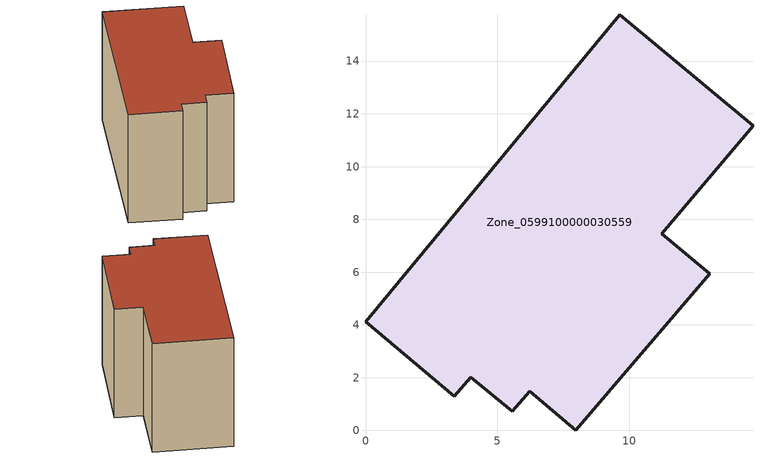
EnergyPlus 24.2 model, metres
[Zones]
Zone_0599100000030559
 floor ground (C_G): 11.23,7.45 13.05,5.95 7.96,0 6.23,1.49 5.57,0.72 3.98,2.02 3.37,1.3 0,4.12 9.64,15.76 14.69,11.55 z0
 wall outside (C_F): 3.37,1.3 3.98,2.02 5.57,0.72 6.23,1.49 7.96,0 13.05,5.95 11.23,7.45 14.69,11.55 9.64,15.76 0,4.12 3.37,1.3 z0:10.35
 roof outside (C_R): 11.23,7.45 14.69,11.55 9.64,15.76 0,4.12 3.37,1.3 3.98,2.02 5.57,0.72 6.23,1.49 7.96,0 13.05,5.95 z10.35
[BUILDING]
Pand.0599100000030559: North Axis=0; Terrain=City; Loads Convergence Tolerance Value=0.04; Temperature Convergence Tolerance Value=0.4; Solar Distribution=FullExterior; Maximum Number of Warmup Days=25; Minimum Number of Warmup Days=1
[Site:Location]
Rotterdam.The.Hague.AP_ZH_NLD Design_Conditions: Latitude=51.96; Longitude=4.45; Time Zone=1; Elevation=-4.5
[SITE:GROUNDTEMPERATURE:BUILDINGSURFACE]
18, 18, 18, 18, 18, 18, 18, 18, 18, 18, 18, 18
[MATERIAL] Thermal Absorptance=0.9; Solar Absorptance=0.7; Visible Absorptance=0.7
Name | Roughness | Thickness | Conductivity | Density | Specific Heat
G.TC.1946 | MediumSmooth | 0.15 | 1 | 540 | 1210
F.TC.1946 | Rough | 0.3 | 0.857143 | 1920 | 840
R.TC.1946 | MediumRough | 0.2 | 0.909091 | 1500 | 1000
[CONSTRUCTION]
C_G: G.TC.1946
C_F: F.TC.1946
C_R: R.TC.1946
[ZONE]
Zone_0599100000030559: Type=1; Multiplier=1; Ceiling Height=Autocalculate; Volume=Autocalculate; Floor Area=autocalculate; Part of Total Floor Area=Yes
[ZONEINFILTRATION:DESIGNFLOWRATE]
Infil_Zone_0599100000030559: Zone or ZoneList or Space or SpaceList=Zone_0599100000030559; Schedule=AlwaysOn; Design Flow Rate Calculation Method=Flow/Area; Flow Rate per Floor Area=0.003; Constant Term Coefficient=1; Temperature Term Coefficient=0; Velocity Term Coefficient=0; Velocity Squared Term Coefficient=0
[HVACTEMPLATE:ZONE:IDEALLOADSAIRSYSTEM]
Zone_0599100000030559: Maximum Heating Supply Air Temperature=50; Minimum Cooling Supply Air Temperature=13; Maximum Heating Supply Air Humidity Ratio=0.0156; Minimum Cooling Supply Air Humidity Ratio=0.0077; Heating Limit=NoLimit; Cooling Limit=NoLimit; Dehumidification Control Type=ConstantSensibleHeatRatio; Cooling Sensible Heat Ratio=0.7; Dehumidification Setpoint=60; Humidification Control Type=None; Humidification Setpoint=30; Outdoor Air Method=None; Outdoor Air Flow Rate per Person=0.00944; Outdoor Air Flow Rate per Zone Floor Area=0; Outdoor Air Flow Rate per Zone=0; Demand Controlled Ventilation Type=None; Outdoor Air Economizer Type=NoEconomizer; Heat Recovery Type=None; Sensible Heat Recovery Effectiveness=0.7; Latent Heat Recovery Effectiveness=0.65
[ZONECONTROL:THERMOSTAT]
ThermostatControl_Zone_0599100000030559: Zone or ZoneList=Zone_0599100000030559; Control Type Schedule=DualSetpointControlType; Control 1=Thermostat_Zone_0599100000030559; Temperature Difference Between Cutout And Setpoint=0
[THERMOSTATSETPOINT:DUALSETPOINT]
Thermostat_Zone_0599100000030559: Heating Setpoint Temperature Schedule=HeatingSetpoint_Zone_0599100000030559; Cooling Setpoint Temperature Schedule=CoolingSetpoint_Zone_0599100000030559
[SCHEDULE:COMPACT]
HeatingSetpoint_Zone_0599100000030559: Through: 12/31, For: AllDays, Until: 24:00, 21
CoolingSetpoint_Zone_0599100000030559: Through: 12/31, For: AllDays, Until: 24:00, 24
DualSetpointControlType: Through: 12/31, For: AllDays, Until: 24:00, 4
AlwaysOn: Through: 12/31, For: AllDays, Until: 24:00, 1
